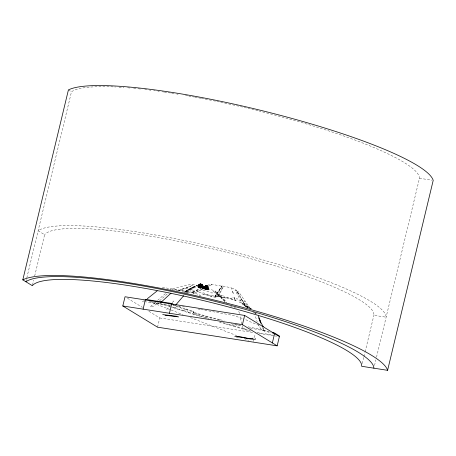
<?xml version="1.0" encoding="UTF-8"?>
<svg xmlns="http://www.w3.org/2000/svg" width="456" height="456" viewBox="0 0 456 456"><rect width="100%" height="100%" fill="white"/><g stroke="black" fill="none" stroke-linecap="round" stroke-linejoin="round"><path stroke-width="0.34" stroke-dasharray="2.28 1.71" d="M25.878 281.745L71.478 91.816A180.205 29.121 13.5 0 1 115.63 87.005M32.524 285.011L33.681 280.189M34.673 276.051L44.597 234.715L38.116 230.759A180.205 29.121 13.5 0 1 226.039 250.059A180.205 29.121 13.5 0 1 386.118 317.194L373.897 315.29A169.746 27.434 13.5 0 0 219.598 250.572A169.746 27.434 13.5 0 0 44.597 234.715M158.517 303.667L156.34 303.092L156.476 302.522L158.654 303.097L158.517 303.667L170.971 307.036M157.542 327.174L159.76 317.952L147.778 310.639M205.861 318.106L179.658 309.938L173.314 307.68L173.451 307.11L172.322 306.797M175.064 308.256L175.201 307.686L173.451 307.11M175.201 307.686L179.795 309.367L179.635 309.938M183.301 311.02L183.437 310.45L179.795 309.367M185.94 308.968L192.409 311.009L193.857 311.87L193.315 312.582L193.72 312.44L192.272 311.579L185.803 309.538L185.94 308.968L173.856 305.098M187.171 310.012L187.308 309.442M188.465 312.765L188.602 312.195L183.437 310.45M204.408 288.34L201.837 288.272L197.727 286.704L198.286 284.595L200.298 285.068L199.648 285.006M207.577 288.124L208.46 288.443L208.107 289.919L207.024 289.879L198.007 286.14M200.611 286.813L198.064 285.901L198.622 285.684M199.335 287.069L197.961 286.607L198.44 284.852L200.275 285.211M198.081 286.465L198.206 286.146M198.195 285.98L198.326 285.553M202.629 287.827L199.386 287.707L198.018 287.183L198.411 285.519M198.451 285.353L198.531 285.04M192.272 311.579L192.409 311.009M201.9 286.567L200.663 286.077L201.632 286.094L200.686 286.043L200.298 287.565L199.403 287.531L198.252 287.092L198.616 285.678M198.645 285.502L198.736 285.08L198.331 285.029L199.232 285.103M198.371 286.949L198.827 285.046M198.542 286.909L198.77 285.701M198.548 287.029L199.033 285.091L198.628 285.04L198.24 286.864L203.017 287.001L202.749 288.129L200.703 287.65L201.119 285.621M198.668 287.075L198.97 285.707M199.044 285.616L199.124 285.057M198.713 287.075L199.369 284.635M198.901 286.909L199.078 286.26M199.335 284.886L199.175 285.559L198.217 285.513L200.332 285.975L198.235 285.479L199.432 285.963M198.896 287.16L199.135 286.288M199.169 286.02L199.494 285.154L199.386 285.775L198.155 285.752L202.897 287.508M199.01 287.206L199.158 286.442M199.095 287.223L199.323 286.271M199.415 286.14L199.95 283.757L201.318 284.276M199.403 286.351L199.329 287.297M199.517 285.866L199.306 285.821M199.603 285.781L199.722 285.239M200.053 283.774L202.384 284.39M193.367 312.081L193.504 311.511M199.283 287.297L199.517 286.391M199.791 285.279L199.534 285.752L201.62 285.844M199.853 285.051L200.104 284.008L200.993 284.042L202.15 284.487L201.877 285.61M199.785 285.781L199.842 285.285M201.039 283.814L199.933 283.826L202.099 284.983L199.979 284.533L200.891 284.259M199.386 287.707L199.813 285.935M199.842 285.804L199.973 285.365L201.98 285.462L200.44 284.63M199.996 284.994L200.281 284.721L199.557 287.337M200.11 284.515L200.395 284.242L200.361 284.641M199.608 287.388L200.173 284.681M200.247 284.601L200.287 284.202M193.72 312.44L193.857 311.87M199.916 286.927L199.99 286.607M200.03 286.442L200.07 286.015M200.486 284.208L200.258 285.302L200.703 285.319L201.033 283.797L202.401 284.316L201.865 286.704M199.808 287.394L200.235 285.98M200.241 285.815L200.349 285.496M200.589 284.213L200.23 284.441M199.905 287.4L200.469 285.41M200.475 285.211L200.697 284.253M200.047 287.383L200.11 286.123M200.412 285.838L199.574 285.479M200.589 285.256L200.788 284.219M200.104 287.405L200.532 285.787M200.326 287.092L199.87 287.354M193.834 314.594L193.971 314.024L188.602 312.195M200.76 285.849L203.194 285.724L202.772 287.491M201.113 284.31L200.817 285.342L201.062 284.305M199.5 287.343L200.458 287.177L198.069 286.18M200.577 286.693L200.486 287.023L202.857 287.719M202.099 285.57L200.868 285.502L200.6 286.545L202.971 287.234M200.463 287.747L200.862 286.083M200.857 285.918L201.313 284.259L202.282 284.367M194.581 312.571L205.479 315.962L220.225 319.662L220.088 320.232L197.767 314.269L194.444 313.141L194.581 312.571L193.452 312.012M200.714 287.115L200.754 286.716M200.828 286.63L200.902 286.094M201.136 285.416L201.387 284.396M201.21 285.479L201.455 284.441M201.352 286.174L200.999 287.594L201.278 285.61M201.318 285.519L201.501 284.441M200.942 287.195L200.771 287.508M200.982 287.029L201.062 286.71M201.096 286.533L201.871 286.197L201.814 286.67L202.738 286.773L200.686 286.043M201.375 285.616L201.472 286.14M201.387 285.445L201.632 284.527L201.746 284.949M201.484 285.445L201.729 284.527M201.05 287.571L201.37 286.248M201.381 286.134L201.729 285.057M201.615 285.638L201.113 287.639L201.586 286.852M201.848 284.692L201.495 284.92M201.586 286.18L201.905 285.137M201.9 284.977L202.071 284.658M201.854 285.712L201.586 286.579L201.945 285.712M201.62 286.824L201.683 287.856L201.968 286.955M201.546 287.787L201.774 286.835M201.592 287.685L201.848 286.909M201.683 287.856L201.917 286.955M201.928 286.71L201.757 286.385M202.093 286.357L202.173 285.804M202.185 286.322L202.287 285.844M201.837 288.272L202.264 286.499M202.059 287.947L202.515 285.935L202.002 287.93L202.424 286.453M202.589 286.374L202.424 285.929M202.253 287.958L202.578 286.602M202.356 287.958L202.732 286.516M202.686 286.379L202.857 286.066M201.86 285.291L201.267 285.251L202.937 285.889L202.304 287.913M202.555 287.97L202.943 286.146L198.269 284.664L200.412 285.502M202.766 287.656L202.447 287.924M202.914 288.312L203.479 286.203L204.567 286.265L208.078 287.998M205.405 288.779L203.194 287.747L205.605 288.694M203.661 287.679L203.313 287.269L204.163 287.314L204.083 288.773L204.362 287.873M203.564 286.3L208.17 287.958L203.251 287.77M206.819 287.702L205.873 287.65L205.485 289.172L203.154 288.215L203.632 286.459L204.522 286.493L204.362 287.166L203.422 287.092L204.214 287.337M203.268 288.072L203.393 287.759M203.387 287.594L203.513 287.16M207.816 289.44L204.573 289.321L203.205 288.796L203.604 287.126M203.644 286.966L203.923 286.693L203.439 288.699L205.485 289.172M203.712 287.172L203.427 288.471L204.328 288.545M203.775 287.052L203.821 286.653M203.558 288.557L204.014 286.659M204.117 286.659L204.214 287.183L204.425 286.71L203.518 286.642L206.665 287.901M204.225 286.704L203.604 288.557M197.767 314.269L197.904 313.7M203.9 288.688L204.556 286.243L205.411 286.573M204.031 288.534L204.271 287.867M204.653 286.79L204.356 287.628L205.474 287.821M204.351 288.055L204.197 288.813L204.516 288.904L204.704 288.004M204.579 287.383L204.687 286.761L207.064 287.639M204.288 288.836L204.516 287.884M204.425 288.904L204.59 287.958M204.778 287.383L204.915 286.847M204.829 287.405L204.983 286.892M207.07 287.223L207.337 286.094L205.291 285.621L205.04 286.659L205.89 286.927L205.508 288.534M204.978 287.388L205.029 286.892M207.292 286.328L206.317 286.585L205.166 286.14L205.428 285.855M204.573 289.321L205 287.548M205.029 287.411L205.16 286.978M205.189 286.607L205.263 286.288M205.303 286.123L205.377 285.804M205.365 286.288L204.744 288.973L205.474 286.334M205.434 286.208L205.479 285.809L205.724 286.1M205.553 286.254L205.73 285.866M205.006 288.534L205.16 288.243M205.166 288.032L205.16 287.502M205.325 287.422L205.371 287.023M205.679 285.815L205.445 286.909L205.89 286.927M204.995 289.001L205.422 287.588M205.428 287.428L205.536 287.109M205.097 289.007L205.656 287.023M205.662 286.818L206.026 285.872L205.183 285.798L205.588 285.969M205.513 287.65L205.24 288.996L205.724 287.394M205.776 286.864L205.975 285.826M208.341 288.488L207.052 288.317L207.588 285.929L206.22 285.405L205.867 286.881L204.778 286.778L207.298 287.291M205.519 288.699L205.183 288.973M205.912 286.778L206.186 285.655M205.912 287.445L208.381 287.331L207.845 289.583M205.531 288.984L204.687 288.956L205.65 288.785M205.673 288.637L205.764 288.3M205.787 288.152L206.061 287.109L207.292 287.177M206.066 286.955L206.346 285.918L206.101 286.955M205.656 289.36L206.055 287.69M206.044 287.525L206.505 285.866L207.588 285.929M205.947 288.323L205.952 288.699M206.015 288.238L205.855 287.685L207.087 288.175M206.323 287.023L206.574 286.009M207.48 288.329L208.21 288.608L207.936 289.737L205.89 289.264L206.306 287.229M206.397 287.086L206.642 286.049M206.505 287.126L206.688 286.049M206.135 288.802L205.964 289.115L206.676 287.269M206.175 288.637L206.249 288.323M206.357 287.85L206.272 288.141L208.016 288.859M206.386 287.656L206.568 287.223M206.574 287.052L206.825 286.134L206.933 286.562M206.676 287.058L206.916 286.14M199.774 316.322L199.91 315.752L193.971 314.024M206.779 289.104L205.878 289.036L206.243 289.178L206.557 287.861M206.916 286.664L206.243 289.178M206.306 289.246L206.802 287.246L208.13 287.497L207.674 289.549M206.99 286.579L207.343 286.351L206.443 286.282M206.397 289.252L206.363 288.483M206.779 287.793L207.081 286.75M207.087 286.585L207.258 286.271L205.126 285.433L206.226 285.422M206.534 289.338L206.767 288.431M207.041 287.32L206.779 288.192L207.138 287.326M206.648 289.378L206.813 288.437M207.172 287.075L206.026 286.317L205.063 286.282L207.172 287.075L205.171 286.989M206.739 289.4L206.967 288.448M207.041 288.523L206.785 289.298L205.89 289.264M206.876 289.469L207.109 288.562L206.967 289.469M207.28 287.964L207.366 287.411M207.212 288.323L207.064 288.038M207.372 287.935L207.48 287.457M207.047 289.702L207.315 288.574M207.355 288.454L207.406 288.169M207.024 289.879L207.662 287.542L207.885 287.725M207.246 289.56L207.708 287.542M207.708 288.067L207.389 289.549L207.788 289.178M207.446 289.566L207.765 288.209M207.543 289.571L207.919 288.129L204.288 286.904M208.004 287.673L207.543 287.935M207.856 289.098L207.902 288.699L204.436 288.488L205.645 288.5M207.178 289.531L208.044 289.326M206.887 289.047L208.158 288.847L205.736 287.953M205.342 316.532L205.479 315.962M206.534 318.299L206.671 317.729L199.91 315.752M250.566 330.628L250.429 331.198L235.285 326.872L225.783 324.022L225.919 323.452L219.849 321.622M229.248 325.008L229.385 324.438L225.919 323.452M233.711 326.319L233.82 325.766L229.385 324.438M231.186 323.771L234.897 324.752L235.034 324.182M234.897 324.752L238.511 325.424L238.648 324.854L240.232 325.048M233.82 325.766L243.498 328.531L243.361 329.101L241.885 324.541L240.135 316.099M244.633 329.46L244.769 328.89L243.498 328.531M247.528 330.326L247.665 329.756M253.456 341.464L255.354 333.558M248.11 326.827L262.058 329.716L264.588 330.412L264.451 330.982L270.887 332.772M269.051 332.23L269.188 331.66L264.588 330.412M362.32 363.517L363.808 357.316M363.973 356.626L364.965 352.494M365.131 351.804L373.897 315.29M374.541 365.427L375.869 359.892M376.525 357.156L419.474 178.256A180.205 29.121 13.5 0 0 259.396 111.121M247.688 307.942L246.018 306.614L247.893 307.412C242.147 303.804 240.466 294.981 235.855 289.765L231.471 287.97M215.01 296.081L218.276 296.816L223.429 286.288L221.89 285.94L215.01 296.081L216.805 294.103L221.998 286.015L215.101 296.286L215.785 296.759L222.254 286.265L210.672 284.134C204.037 286.579 197.824 289.862 191.201 292.239M218.276 296.816L217.837 296.503L223.286 286.117L231.448 287.884L233.683 294.633M245.983 306.193L242.86 304.819L244.644 304.186L251.176 309.043M170.476 304.762L165.984 310.547L166.229 310.291M172.322 302.607L173.713 300.994L173.502 301.222M159.549 300.863L168.555 292.792M155.314 302.619L150.087 306.78L152.977 306.614L157.103 303.382M157.622 300.322L165.973 293.162M174.796 290.267L175.885 289.457L189.274 293.658M186.019 292.262C206.978 279.42 194.33 286.727 183.916 292.364M187.074 292.604L196.604 286.288L194.889 286.106L184.731 291.504M144.347 300.561L142.563 301.661C151.723 302.1 161.11 304.465 170.419 305.149M185.056 292.273L194.535 286.795L184.828 292.353M184.714 291.743L194.877 286.22L184.321 291.886M193.407 293.493C199.648 290.877 205.456 287.405 211.709 284.721L211.481 284.8C205.149 287.514 199.255 291.013 192.928 293.664M187.769 292.78C191.708 290.512 196.342 294.114 200.161 295.26L199.796 295.391L200.822 295.893M184.287 288.135L180.781 289.52M192.951 285.131L188.784 286.801M215.785 296.759L214.257 296.827L201.808 293.852C213.094 296.286 225.555 296.024 236.162 300.863C233.996 300.014 233.472 294.137 235.342 300.379M217.837 296.503L227.818 298.133M220.088 322.061L219.712 322.192L221.029 322.82L225.783 324.022M249.569 308.267L247.004 305.372L244.576 301.41L239.052 300.561L237.04 298.549L234.715 299.78L233.837 297.175L230.878 298.537L227.715 297.118L225.281 298.441L223.714 295.984L222.197 295.602L221.126 296.069L218.794 295.517L218.498 294.673M162.37 287.747L163.339 287.497L194.068 292.592L191.429 292.256L194.997 291.601L199.893 288.403L202.236 289.993L205.753 290.751L212.154 293.083L212.849 291.247L213.71 291.298L214.81 293.75L223.714 295.984M200.857 284.248L199.99 284.191L202.099 284.983M201.295 284.327L202.401 284.316M202.15 284.487L200.104 284.008M200.857 284.533L199.933 284.43L200.298 284.572M199.979 284.533L202.014 284.897M200.834 284.709L199.876 284.669L201.98 285.462M201.256 284.669L202.156 284.743M199.939 284.715L200.8 284.778M201.176 284.875L202.042 284.96M199.819 284.909L200.646 285.011M201.096 285.114L201.991 285.148M200.896 285.12L199.962 284.755M201.136 285.154L202.042 285.222M199.585 285.171L200.68 285.256L200.321 286.927L197.932 286.077L198.97 286.163M199.169 285.285L198.081 285.222L199.363 285.707M199.597 285.291L202.983 286.351L201.922 286.362M201.079 285.393L201.917 285.422M199.437 285.393L198.064 285.296L202.846 287.172M199.654 285.553L200.492 285.581M198.719 285.678L199.42 285.633M200.925 285.707L203.176 285.792L200.942 285.017M206.488 285.94L207.571 285.998L206.203 285.473M202.937 285.889L200.868 285.502M205.496 285.969L207.286 286.59L206.363 286.488M207.337 286.094L205.291 285.621M198.212 285.775L199.01 285.804M199.905 285.832L201.888 285.958M206.044 286.146L205.126 286.037L206.733 286.636M198.064 285.901L202.663 287.73M202.025 286.037L202.909 286.129L202.105 286.117M205.166 286.14L206.272 286.231M199.403 286.077L200.287 286.208M200.572 286.22L201.073 286.248M203.461 286.277L204.55 286.334M205.987 286.385L205.126 286.322L206.158 286.716M198.064 286.157L201.837 286.339M199.278 286.374L199.705 286.391M199.825 286.391L200.167 286.408M200.663 286.334L201.421 286.379M205.006 286.522L205.907 286.653M197.95 286.379L201.438 286.545L200.395 286.607M201.883 286.528L202.783 286.533L201.575 286.077M204.841 286.613L205.491 286.676M206.289 286.721L207.178 286.756M198.126 286.465L200.401 287.417M198.4 286.471L199.5 286.573M202.555 286.687L201.563 286.163M207.229 286.835L206.329 286.761L208.13 287.497M197.961 286.607L201.421 286.727M206.454 286.858L207.047 286.898M198.349 286.642L199.215 286.727M200.509 286.721L204.362 286.892M205.257 286.978L203.632 286.459M206.272 287.001L207.109 287.029M197.727 286.704L198.81 286.744M199.597 286.83L200.452 286.892M201.729 286.938L202.156 286.955M202.276 286.955L202.618 286.972L199.939 285.946M204.63 287.001L203.37 286.858L203.872 287.052M204.784 287.058L205.645 287.177M199.517 287.052L200.577 287.029M200.851 287.035L202.715 287.086M204.613 287.24L203.404 287.12L204.636 287.611M204.847 287.166L205.684 287.195M198.252 287.092L203.023 287.257L200.543 286.339M205.149 287.354L205.622 287.377M206.112 287.314L208.363 287.405L206.625 286.773M198.018 287.183L201.666 287.291M203.347 287.36L206.813 287.514M202.014 287.428L202.903 287.457M203.433 287.445L204.157 287.428M205.804 287.491L207.081 287.565M200.686 287.428L202.966 287.497M203.256 287.508L204.18 287.588M204.624 287.571L205.519 287.588L204.316 287.12M207.212 287.65L208.135 287.753M201.968 287.616L202.863 287.645L198.092 285.775M204.191 287.633L203.302 287.599L207.902 289.338M205.297 287.736L204.299 287.212M206.346 287.713L207.058 287.804L207.098 288.283M207.298 287.725L207.782 287.753M208.078 287.759L207.731 287.702M200.703 287.65L202.909 287.736L202.504 287.565M204.157 287.776L203.125 287.685L207.959 289.509M206.625 287.884L204.601 287.753L205.143 285.365L206.511 285.889M207.6 287.918L208.073 287.935M204.465 287.987L205.759 288.044L205.029 287.77M205.884 288.01L206.608 287.992M201.951 287.907L202.852 287.981M203.137 287.992L205.417 288.061M206.631 288.152L205.707 288.072L208.096 289.064L206.853 289.036M207.075 288.135L207.982 288.22M203.319 288.078L208.107 289.919M203.587 288.078L205.451 288.135M205.588 288.215L206.642 288.192M203.154 288.215L206.608 288.334M205.702 288.334L208.46 288.443M206.916 288.551L208.21 288.608M204.254 288.574L205.77 288.637M206.038 288.642L207.765 288.773M208.039 288.779L199.067 285.302M203.439 288.699L204.334 288.733M204.727 288.676L208.215 288.865M203.205 288.796L206.859 288.899M206.705 289.138L208.056 289.258L203.285 287.388M207.178 289.241L208.101 289.349L205.627 288.38M207.138 289.52L207.976 289.549M238.511 325.424L242.392 325.863M173.725 305.548L177.737 306.039M178.41 306.124L180.422 306.369M182.44 306.62L184.475 306.894M419.474 178.256L431.826 180.183M257.053 332.549L273.902 335.177M159.76 317.952L253.416 332.572M259.025 333.444L274.466 335.855M275.167 335.969L276.57 336.186M176.022 290.443L177.817 290.746L183.876 288.671L178.724 290.426L181.944 290.426L187.473 287.24L186.436 288.54L190.597 288.374L194.364 291.623L197.596 290.449L199.186 292.729L203.992 293.003L211.618 296.805L216.309 297.546L217.677 295.283L221.947 297.449L227.037 303.229M198.155 308.997L200.224 309.356M200.914 309.476L232.799 315.375L244.171 318.961M235.638 324.29L238.049 324.74M171.422 289.566L170.105 289.315L191.087 284.282L194.718 284.743L214.953 290.814L226.592 301.986M172.077 289.691L174.049 290.067M250.276 327.984L264.451 330.982L262.582 327.659M206.671 317.729L211.818 319.12M159.309 303.274L171.108 306.466M171.621 307.213L173.314 307.68M150.577 301.484L156.34 303.092M230.622 306.438L232.355 306.928M234.145 307.447L236.675 308.205M244.769 328.89L249.403 330.281M230.365 298.708L235.29 300.202M185.803 309.538L173.063 305.463M220.225 319.662L224.09 320.876M239.029 301.883L243.27 303.548L239.964 302.214M258.934 325.236L249.295 321.434L244.838 319.206M206.739 286.288L207.047 286.339M205.268 285.878L207.212 286.619M206.825 286.659L208.381 287.331M201.632 285.171L203.194 285.724M202.093 285.752L198.286 284.595M203.479 286.203L205.228 286.921M205.969 287.2L208.153 288.032M206.767 287.685L207.976 288.146M200.782 285.593L202.966 286.419M206.836 287.947L208.443 288.511M198.44 284.852L199.654 285.251M199.745 285.279L201.33 285.895M203.69 286.881L204.066 286.938M199.893 285.524L200.269 285.581M200.634 285.809L201.13 286.009M205.941 287.764L207.782 288.54M198.377 285.068L200.366 285.838M202.293 286.721L203.017 287.001M203.513 287.274L205.354 288.021M203.313 287.269L205.679 288.22M205.844 288.317L208.158 289.104M199.922 286.066L200.321 286.305M199.842 286.157L200.919 286.636M201.01 286.659L202.726 287.246M203.752 287.707L205.468 288.289M198.121 285.655L200.23 286.453M205.935 288.796L207.52 289.372M207.634 289.417L208.039 289.588M200.697 286.955L202.418 287.525M203.439 287.998L205.16 288.568M205.24 288.614L206.756 289.218M206.722 289.366L207.936 289.737M200.811 287.229L201.837 287.622M203.547 288.272L204.579 288.665M198.149 286.385L202.749 288.129M199.147 287.12L200.298 287.565M149.289 301.479L170.487 309.761M171.154 310.023L183.078 314.68M190.363 317.53L236.738 335.65M244.023 338.5L248.662 340.313M193.315 312.582L194.444 313.141M251.587 308.894L243.464 304.522L249.888 308.467M247.785 307.663L244.302 305.548L248.577 307.954M68.4 89.94L71.478 91.816M127.412 298.218L142.386 307.355M253.262 312.371L254.38 313.261M254.853 312.725L256.449 314.144M254.357 312.309L256.46 314.201M224.797 301.456L214.445 290.991L224.603 301.467M259.891 327.562L260.849 328.884L264.662 331.187L262.73 327.659M250.344 308.547L238.75 292.074L236.447 290.797L245.898 306.386M244.644 304.186L242.392 301.023L240.808 297.546M242.86 304.819L235.017 290.062L236.487 290.711L239.143 295.135M258.187 324.21L260.205 328.166M232.514 291.418L233.649 294.496M255.457 316.652L257.173 321.788M239.48 313.5L238.499 310.45M119.044 87.193A180.205 29.121 13.5 0 1 123.998 87.518M127.64 87.803A180.205 29.121 13.5 0 1 130.615 88.054M133.642 88.333A180.205 29.121 13.5 0 1 137.478 88.715M138.122 88.777A180.205 29.121 13.5 0 1 141.383 89.131M144.717 89.507A180.205 29.121 13.5 0 1 146.746 89.746M149.488 90.077A180.205 29.121 13.5 0 1 150.873 90.254M153.672 90.613A180.205 29.121 13.5 0 1 155.086 90.795M157.93 91.183A180.205 29.121 13.5 0 1 159.361 91.382M162.25 91.787A180.205 29.121 13.5 0 1 163.704 91.998M164.428 92.106A180.205 29.121 13.5 0 1 167.358 92.539M168.093 92.648A180.205 29.121 13.5 0 1 171.04 93.104M171.781 93.218A180.205 29.121 13.5 0 1 174.745 93.685M176.723 94.004A180.205 29.121 13.5 0 1 178.051 94.221M185.461 95.469A180.205 29.121 13.5 0 1 188.197 95.948M188.881 96.068A180.205 29.121 13.5 0 1 191.64 96.558M192.335 96.683A180.205 29.121 13.5 0 1 194.416 97.065M195.111 97.191A180.205 29.121 13.5 0 1 197.904 97.709M198.605 97.84A180.205 29.121 13.5 0 1 200.708 98.234M201.41 98.371A180.205 29.121 13.5 0 1 215.517 101.164M216.896 101.449A180.205 29.121 13.5 0 1 258.717 110.95M187.023 287.377L186.413 287.594L190.836 286.237L187.023 287.377"/><path stroke-width="0.68" d="M22.8 279.87L68.4 89.94A189.93 30.694 13.5 0 1 264.292 111.218A189.93 30.694 13.5 0 1 433.2 180.394L387.6 370.323L361.659 366.276A169.746 27.434 13.5 0 0 207.36 301.558A169.746 27.434 13.5 0 0 32.359 285.701L22.8 279.87A189.93 30.694 13.5 0 1 218.698 301.148A189.93 30.694 13.5 0 1 387.6 370.323M272.112 332.515L274.706 333.119L279.517 336.055L277.162 345.847L157.542 327.174L122.806 305.982L125.018 296.759L244.638 315.432L279.38 336.625M143.099 309.151L145.453 299.353L171.775 303.468L173.839 304.654M169.427 313.261L171.775 303.468M277.162 345.847L242.427 324.655L244.638 315.432M272.945 333.347L273.081 332.777M272.352 342.918L274.706 333.119M183.637 295.762L176.01 304.671M171.011 293.157L162.843 300.686L160.677 302.174M147.316 298.726L157.183 290.882M234.766 336.522C240.831 335.975 246.781 339.065 252.812 338.586L252.994 338.067M236.613 337.047C242.957 336.556 249.175 339.737 255.48 339.235L255.616 338.631M177.11 316.35L162.701 314.577M178.672 316.903L165.083 315.238M122.806 305.982L242.427 324.655M145.453 299.353L146.781 299.757M263.277 326.798L260.786 322.358L258.415 315.991M258.66 317.895L259.424 319.622M259.629 319.827L260.86 323.156M259.658 320.277L260.37 322.244M25.878 281.745A180.205 29.121 13.5 0 1 213.796 301.045A180.205 29.121 13.5 0 1 373.88 368.18"/></g></svg>
